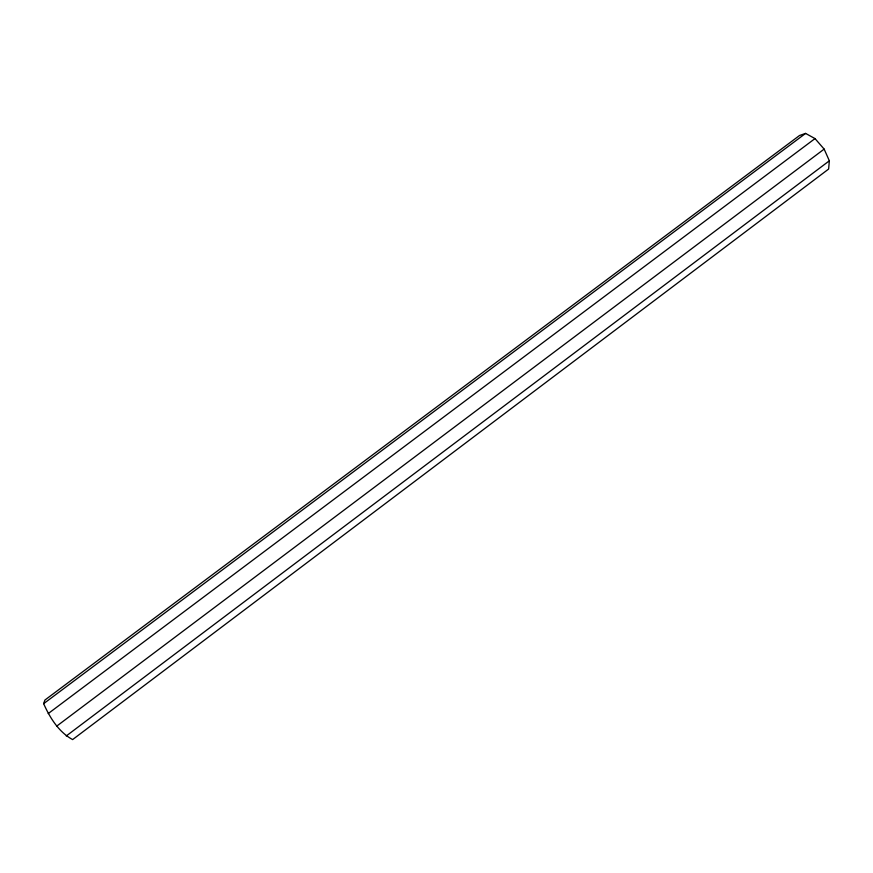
<?xml version="1.0" encoding="UTF-8"?>
<svg xmlns="http://www.w3.org/2000/svg" width="873" height="873" viewBox="0 0 873 873"><rect width="100%" height="100%" fill="white"/><g stroke="black" fill="none" stroke-linecap="round" stroke-linejoin="round"><path stroke-width="1.31" d="M829.35 160.796L828.63 169.046L72.612 739.584C58.807 732.131 49.848 717.682 43.65 703.66L44.927 700.037L799.548 135.49L805.583 133.416L815.011 138.589L824.145 149.108L829.35 160.796L66.25 735.972M56.876 726.02L824.145 149.108M48.201 713.59L815.011 138.589M43.65 703.66L805.583 133.416"/></g></svg>
